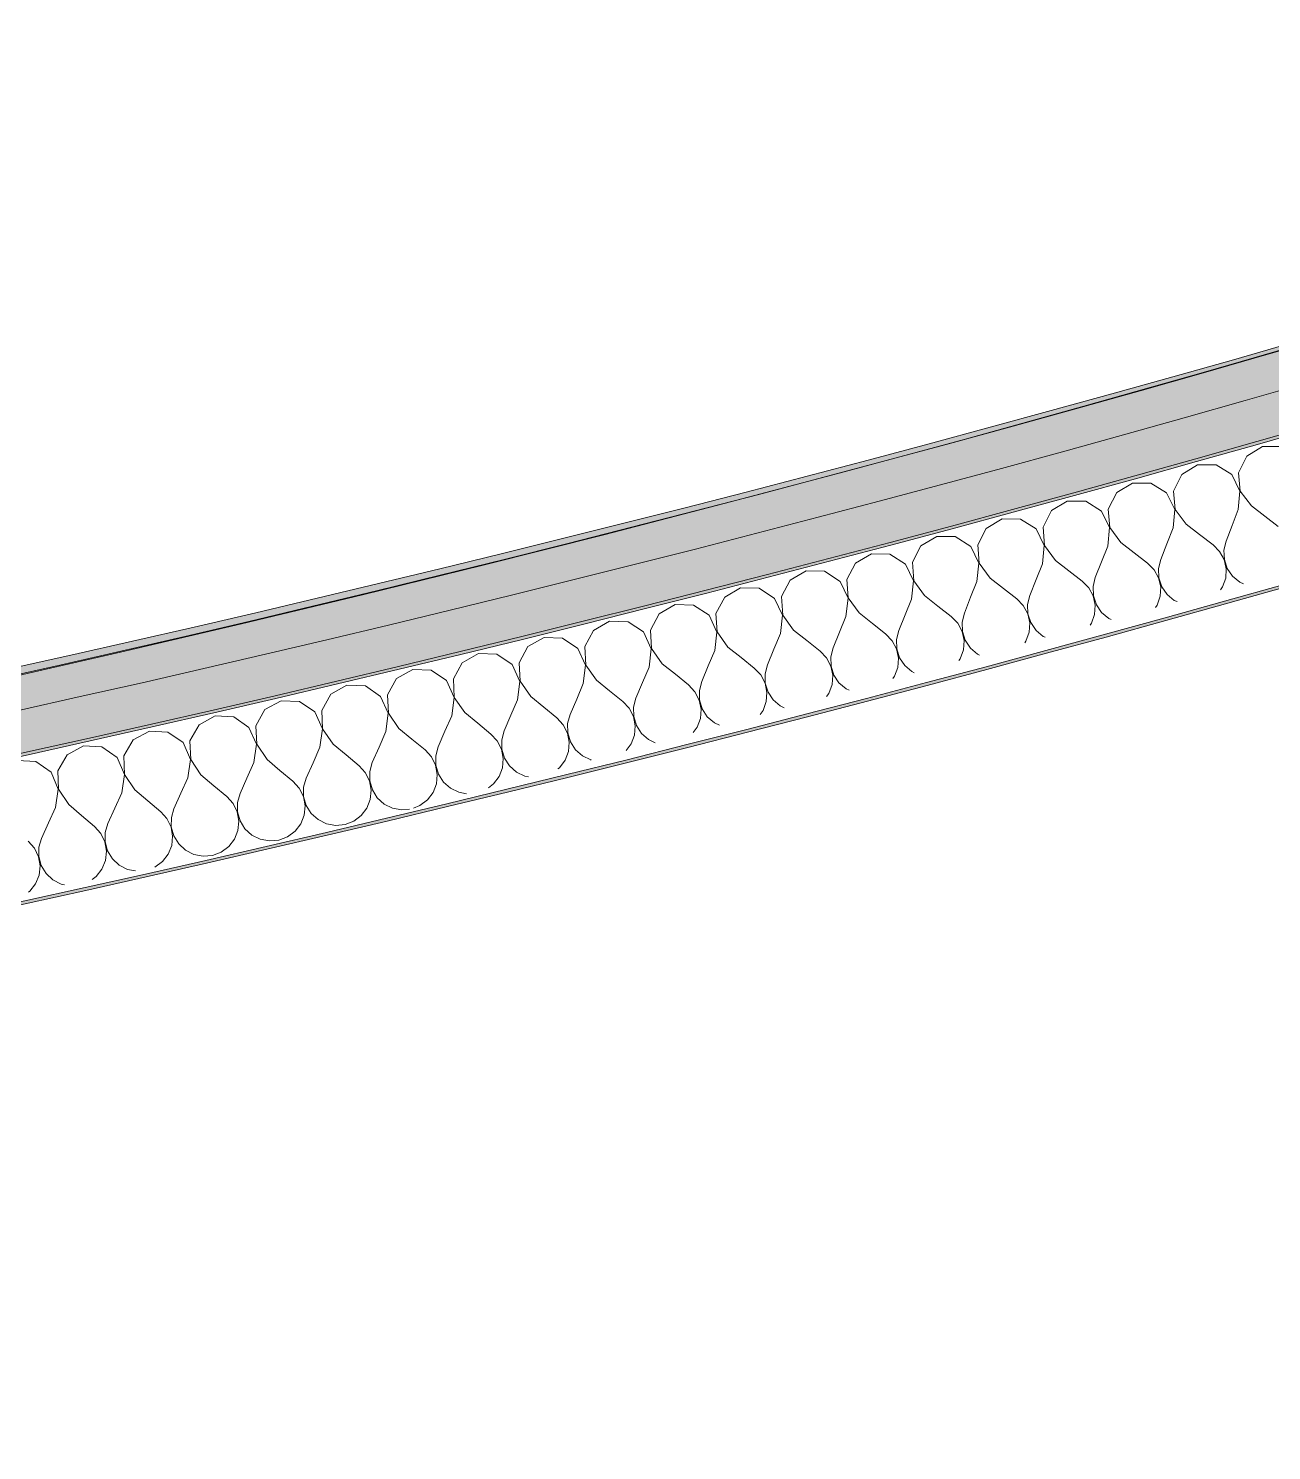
# Model space of a CAD drawing. Header units: millimetres. Extents: x -99530 to 90294, y -97212 to 56397.
# Drawn here: x -25315 to -24878, y -50939 to -50438 of the extents above; entities that cross this region are included whole.
import ezdxf
from ezdxf.enums import TextEntityAlignment as Align

# ---------------------------------------------------------------- set-up
doc = ezdxf.new("R2010")
doc.units = ezdxf.units.MM
doc.header["$MEASUREMENT"] = 0
for name, color, linetype in [('New_A-05-M_Gross_Int_Circulation', 7, 'Continuous'), ('New_A-20-M_Floor_Slab', 7, 'Continuous'), ('New_A-25-M_Wall_Int', 7, 'Continuous')]:
    doc.layers.add(name, color=color, linetype=linetype)
for name, color, linetype, lineweight, true_color in [('New_A-05-M_Gross_Int_Circulation_Pen_No__74', 7, 'Continuous', 20, 0x606060), ('New_A-25-M_Wall_Int_Pen_No__107', 7, 'Continuous', 15, 0xa6a6a6), ('New_A-25-M_Wall_Int_Pen_No__81', 7, 'Continuous', 20, 0x6a6a6a)]:
    doc.layers.add(name, color=color, linetype=linetype, lineweight=lineweight, true_color=true_color)
for name, color, linetype, lineweight in [('New_A-20-M_Floor_Slab_Pen_No__89', 8, 'Continuous', 20), ('New_A-25-M_Wall_Int_Pen_No__1', 7, 'Continuous', 13), ('New_A-25-M_Wall_Int_Pen_No__150', 7, 'Continuous', 0), ('New_ArchiCAD Zone Stamps_Pen_No__6', 7, 'Continuous', 35)]:
    doc.layers.add(name, color=color, linetype=linetype, lineweight=lineweight)
doc.styles.add('GENERATED_STYLE_1', font='')
doc.styles.add('GENERATED_STYLE_3', font='')
doc.styles.get('GENERATED_STYLE_1').set_extended_font_data('Arial', bold=True)
doc.styles.get('GENERATED_STYLE_3').set_extended_font_data('Arial')

# ---------------------------------------------------------------- blocks, each defined once
blk = doc.blocks.new('Atrium South_INB 0152_4_1', base_point=(-20962.32, -37996.44))
at = {"layer": 'New_A-05-M_Gross_Int_Circulation_Pen_No__74', "linetype": 'Continuous'}
blk.add_arc((-26966.17, -43337.6), 7510.69, 249.05693, 336.178181, dxfattribs=at)
at = {"layer": 'New_ArchiCAD Zone Stamps_Pen_No__6'}
for tag, height, style, p in [('ROOM_NAME', 250, 'GENERATED_STYLE_1', (-21498.1, -36566.35)), ('zoneNameLine2', 250, 'GENERATED_STYLE_1', (-21686.54, -36998.48)), ('ROOM_NUMBER', 200, 'GENERATED_STYLE_3', (-21874.97, -37419.19)), ('measuredAreaCode', 200, 'GENERATED_STYLE_3', (-22031.99, -37779.3)), ('DUMMY_649', 200, 'GENERATED_STYLE_3', (-21724.59, -37913.34)), ('DUMMY_650', 200, 'GENERATED_STYLE_3', (-21095.42, -38187.69)), ('DUMMY_651', 133.33, 'GENERATED_STYLE_3', (-20816.13, -38294.24))]:
    blk.add_attdef(tag, text='', height=height, rotation=336.4404, dxfattribs=dict(at, style=style)).set_placement(p, align=Align.TOP_LEFT)
blk = doc.blocks.new('Slab_56_1', base_point=(-44734.13, -52924.74))
at = {"layer": 'New_A-20-M_Floor_Slab_Pen_No__89', "linetype": 'Continuous', "flags": 128}
blk.add_lwpolyline([(-44734.13, -52924.74), (-44734.3, -52924.72, -0.179811), (-34721.45, -33027.69), (-34721.92, -33027.18), (-25959.6, -24873.2), (-20981.62, -27043.85), (-17009.56, -17934.66), (-17703.34, -17189.12), (-11222.85, -11158.55), (-10852.64, -11556.37), (-2918.66, -4173.23), (921.42, -599.75), (3259.49, -1619.27), (2636.44, -2195.91), (2144.41, -3324.28), (-4596.33, -18782.94), (-10337.07, -31948.28), (-13252.03, -30677.22), (-20095.26, -46371.16, -0.415568), (-30017.22, -50195.91), (-38341.96, -69287.69, -0.234037), (-41521.39, -64901.11, -0.022084), (-42146.95, -60901.38), (-44895.69, -59706.59, -0.043731)], format="xyb", close=True, dxfattribs=at)
blk = doc.blocks.new('*X597')
at = {"layer": 'New_A-25-M_Wall_Int_Pen_No__150', "linetype": 'Continuous'}
for p, q in [((-24886.44, -50588.79), (-24889.35, -50594.61)), ((-24880.91, -50585.37), (-24886.44, -50588.79)), ((-24874.4, -50585.37), (-24880.91, -50585.37)), ((-24903.81, -50591.85), (-24909.35, -50595.25)), ((-24897.3, -50591.87), (-24903.81, -50591.85)), ((-24891.77, -50595.29), (-24897.3, -50591.87)), ((-24889.35, -50594.61), (-24888.78, -50601.09)), ((-24926.73, -50598.26), (-24932.28, -50601.64)), ((-24920.22, -50598.29), (-24926.73, -50598.26)), ((-24914.7, -50601.74), (-24920.22, -50598.29)), ((-24909.35, -50595.25), (-24912.28, -50601.06)), ((-24888.87, -50601.12), (-24891.77, -50595.29)), ((-24949.67, -50604.59), (-24955.23, -50607.96)), ((-24943.16, -50604.65), (-24949.67, -50604.59)), ((-24937.65, -50608.11), (-24943.16, -50604.65)), ((-24932.28, -50601.64), (-24935.23, -50607.44)), ((-24911.82, -50607.57), (-24914.7, -50601.74)), ((-24912.28, -50601.06), (-24911.73, -50607.54)), ((-24889.47, -50607.6), (-24888.87, -50601.12)), ((-24888.78, -50601.09), (-24884.87, -50606.3)), ((-24955.23, -50607.96), (-24958.2, -50613.75)), ((-24934.79, -50613.95), (-24937.65, -50608.11)), ((-24935.23, -50607.44), (-24934.69, -50613.92)), ((-24912.43, -50614.05), (-24911.82, -50607.57)), ((-24911.73, -50607.54), (-24907.84, -50612.76)), ((-24889.47, -50607.6), (-24891.62, -50613.15)), ((-24884.87, -50606.3), (-24880.13, -50609.9)), ((-24978.2, -50614.2), (-24981.19, -50619.98)), ((-24972.63, -50610.85), (-24978.2, -50614.2)), ((-24966.12, -50610.93), (-24972.63, -50610.85)), ((-24960.63, -50614.41), (-24966.12, -50610.93)), ((-24957.78, -50620.26), (-24960.63, -50614.41)), ((-24958.2, -50613.75), (-24957.68, -50620.23)), ((-24935.42, -50620.43), (-24934.79, -50613.95)), ((-24934.69, -50613.92), (-24930.83, -50619.16)), ((-24912.43, -50614.05), (-24914.6, -50619.6)), ((-24907.84, -50612.76), (-24903.11, -50616.38)), ((-24891.62, -50613.15), (-24893.77, -50618.71)), ((-24880.13, -50609.9), (-24875.38, -50613.51)), ((-24995.61, -50617.04), (-25001.19, -50620.37)), ((-24989.1, -50617.13), (-24995.61, -50617.04)), ((-24983.62, -50620.63), (-24989.1, -50617.13)), ((-24930.83, -50619.16), (-24926.11, -50622.79)), ((-24914.6, -50619.6), (-24916.78, -50625.15)), ((-24903.11, -50616.38), (-24898.37, -50620)), ((-24893.77, -50618.71), (-24894.53, -50621.91)), ((-25018.6, -50623.15), (-25024.2, -50626.46)), ((-25012.1, -50623.27), (-25018.6, -50623.15)), ((-25006.63, -50626.78), (-25012.1, -50623.27)), ((-25001.19, -50620.37), (-25004.2, -50626.14)), ((-24980.79, -50626.49), (-24983.62, -50620.63)), ((-24981.19, -50619.98), (-24980.69, -50626.47)), ((-24958.43, -50626.73), (-24957.78, -50620.26)), ((-24957.68, -50620.23), (-24953.83, -50625.48)), ((-24935.42, -50620.43), (-24937.61, -50625.97)), ((-24926.11, -50622.79), (-24921.38, -50626.42)), ((-24896.06, -50622.34), (-24898.37, -50620)), ((-24894.48, -50625.22), (-24896.06, -50622.34)), ((-24894.53, -50621.91), (-24894.38, -50625.19)), ((-25041.62, -50629.19), (-25047.23, -50632.49)), ((-25035.12, -50629.33), (-25041.62, -50629.19)), ((-25029.66, -50632.86), (-25035.12, -50629.33)), ((-25024.2, -50626.46), (-25027.22, -50632.23)), ((-25003.82, -50632.65), (-25006.63, -50626.78)), ((-25004.2, -50626.14), (-25003.72, -50632.63)), ((-24981.46, -50632.96), (-24980.79, -50626.49)), ((-24980.69, -50626.47), (-24976.86, -50631.72)), ((-24958.43, -50626.73), (-24960.64, -50632.27)), ((-24953.83, -50625.48), (-24949.12, -50629.13)), ((-24949.12, -50629.13), (-24944.41, -50632.77)), ((-24937.61, -50625.97), (-24939.8, -50631.51)), ((-24919.08, -50628.77), (-24921.38, -50626.42)), ((-24917.5, -50631.65), (-24919.08, -50628.77)), ((-24916.78, -50625.15), (-24917.54, -50628.34)), ((-24917.54, -50628.34), (-24917.41, -50631.62)), ((-24893.74, -50628.42), (-24894.48, -50625.22)), ((-24894.38, -50625.19), (-24893.34, -50628.3)), ((-24893.91, -50631.7), (-24893.74, -50628.42)), ((-24893.34, -50628.3), (-24891.48, -50631.01)), ((-25047.23, -50632.49), (-25050.27, -50638.24)), ((-25026.86, -50638.74), (-25029.66, -50632.86)), ((-25027.22, -50632.23), (-25026.77, -50638.72)), ((-25004.51, -50639.12), (-25003.82, -50632.65)), ((-25003.72, -50632.63), (-24999.9, -50637.9)), ((-24981.46, -50632.96), (-24983.69, -50638.49)), ((-24976.86, -50631.72), (-24972.16, -50635.39)), ((-24960.64, -50632.27), (-24962.85, -50637.8)), ((-24942.11, -50635.12), (-24944.41, -50632.77)), ((-24939.8, -50631.51), (-24940.58, -50634.7)), ((-24940.58, -50634.7), (-24940.45, -50637.99)), ((-24916.78, -50634.85), (-24917.5, -50631.65)), ((-24917.41, -50631.62), (-24916.38, -50634.74)), ((-24916.96, -50638.13), (-24916.78, -50634.85)), ((-24916.38, -50634.74), (-24914.53, -50637.46)), ((-24895.73, -50635.89), (-24894.98, -50634.81)), ((-24894.98, -50634.81), (-24893.91, -50631.7)), ((-24891.48, -50631.01), (-24888.95, -50633.11)), ((-24888.95, -50633.11), (-24887.62, -50633.7)), ((-25070.28, -50638.44), (-25073.34, -50644.18)), ((-25064.66, -50635.16), (-25070.28, -50638.44)), ((-25058.16, -50635.32), (-25064.66, -50635.16)), ((-25052.71, -50638.87), (-25058.16, -50635.32)), ((-25049.93, -50644.76), (-25052.71, -50638.87)), ((-25050.27, -50638.24), (-25049.84, -50644.73)), ((-25027.58, -50645.21), (-25026.86, -50638.74)), ((-25026.77, -50638.72), (-25022.97, -50644)), ((-25004.51, -50639.12), (-25006.75, -50644.64)), ((-24999.9, -50637.9), (-24995.22, -50641.58)), ((-24983.69, -50638.49), (-24985.91, -50644.02)), ((-24972.16, -50635.39), (-24967.46, -50639.05)), ((-24965.17, -50641.41), (-24967.46, -50639.05)), ((-24962.85, -50637.8), (-24963.64, -50640.99)), ((-24940.55, -50638.01), (-24942.11, -50635.12)), ((-24939.83, -50641.22), (-24940.55, -50638.01)), ((-24940.45, -50637.99), (-24939.43, -50641.11)), ((-24918.04, -50641.24), (-24916.96, -50638.13)), ((-24914.53, -50637.46), (-24912, -50639.57)), ((-24912, -50639.57), (-24910.99, -50640.01)), ((-25093.34, -50644.32), (-25096.42, -50650.05)), ((-25087.72, -50641.05), (-25093.34, -50644.32)), ((-25081.21, -50641.23), (-25087.72, -50641.05)), ((-25075.77, -50644.8), (-25081.21, -50641.23)), ((-25073.02, -50650.7), (-25075.77, -50644.8)), ((-25073.34, -50644.18), (-25072.92, -50650.67)), ((-25050.67, -50651.22), (-25049.93, -50644.76)), ((-25049.84, -50644.73), (-25046.05, -50650.02)), ((-25022.97, -50644), (-25018.29, -50647.69)), ((-25006.75, -50644.64), (-25009, -50650.16)), ((-24995.22, -50641.58), (-24990.53, -50645.25)), ((-24985.91, -50644.02), (-24986.71, -50647.21)), ((-24963.61, -50644.3), (-24965.17, -50641.41)), ((-24963.64, -50640.99), (-24963.52, -50644.28)), ((-24962.91, -50647.51), (-24963.61, -50644.3)), ((-24963.52, -50644.28), (-24962.51, -50647.4)), ((-24941.11, -50647.6), (-24940.03, -50644.5)), ((-24940.03, -50644.5), (-24939.83, -50641.22)), ((-24939.43, -50641.11), (-24937.59, -50643.83)), ((-24937.59, -50643.83), (-24935.07, -50645.95)), ((-24918.62, -50642.08), (-24918.04, -50641.24)), ((-25110.79, -50646.88), (-25116.43, -50650.12)), ((-25104.29, -50647.08), (-25110.79, -50646.88)), ((-25098.86, -50650.66), (-25104.29, -50647.08)), ((-25027.58, -50645.21), (-25029.84, -50650.72)), ((-25018.29, -50647.69), (-25013.62, -50651.38)), ((-24988.25, -50647.62), (-24990.53, -50645.25)), ((-24986.7, -50650.52), (-24988.25, -50647.62)), ((-24986.71, -50647.21), (-24986.6, -50650.49)), ((-24963.11, -50650.79), (-24962.91, -50647.51)), ((-24962.51, -50647.4), (-24960.67, -50650.13)), ((-24941.6, -50648.29), (-24941.11, -50647.6)), ((-24935.07, -50645.95), (-24934.27, -50646.31)), ((-25133.88, -50652.62), (-25139.53, -50655.85)), ((-25127.38, -50652.85), (-25133.88, -50652.62)), ((-25121.96, -50656.45), (-25127.38, -50652.85)), ((-25116.43, -50650.12), (-25119.52, -50655.84)), ((-25096.12, -50656.57), (-25098.86, -50650.66)), ((-25096.42, -50650.05), (-25096.03, -50656.54)), ((-25073.78, -50657.16), (-25073.02, -50650.7)), ((-25072.92, -50650.67), (-25069.16, -50655.98)), ((-25050.67, -50651.22), (-25052.95, -50656.73)), ((-25046.05, -50650.02), (-25041.39, -50653.73)), ((-25041.39, -50653.73), (-25036.72, -50657.44)), ((-25029.84, -50650.72), (-25032.1, -50656.23)), ((-25011.34, -50653.76), (-25013.62, -50651.38)), ((-25009.8, -50656.66), (-25011.34, -50653.76)), ((-25009, -50650.16), (-25009.8, -50653.35)), ((-25009.8, -50653.35), (-25009.71, -50656.63)), ((-24986, -50653.73), (-24986.7, -50650.52)), ((-24986.6, -50650.49), (-24985.6, -50653.62)), ((-24986.22, -50657.01), (-24986, -50653.73)), ((-24985.6, -50653.62), (-24983.78, -50656.35)), ((-24964.66, -50654.52), (-24964.21, -50653.89)), ((-24964.21, -50653.89), (-24963.11, -50650.79)), ((-24960.67, -50650.13), (-24958.16, -50652.25)), ((-24958.16, -50652.25), (-24957.45, -50652.57)), ((-25156.99, -50658.3), (-25162.65, -50661.51)), ((-25150.49, -50658.54), (-25156.99, -50658.3)), ((-25145.09, -50662.16), (-25150.49, -50658.54)), ((-25139.53, -50655.85), (-25142.65, -50661.56)), ((-25119.25, -50662.36), (-25121.96, -50656.45)), ((-25119.52, -50655.84), (-25119.15, -50662.34)), ((-25096.9, -50663.03), (-25096.12, -50656.57)), ((-25096.03, -50656.54), (-25092.28, -50661.86)), ((-25073.78, -50657.16), (-25076.07, -50662.66)), ((-25069.16, -50655.98), (-25064.51, -50659.7)), ((-25064.51, -50659.7), (-25059.85, -50663.42)), ((-25052.95, -50656.73), (-25055.22, -50662.23)), ((-25034.46, -50659.82), (-25036.72, -50657.44)), ((-25032.93, -50662.73), (-25034.46, -50659.82)), ((-25032.1, -50656.23), (-25032.92, -50659.42)), ((-25032.92, -50659.42), (-25032.83, -50662.7)), ((-25009.12, -50659.87), (-25009.8, -50656.66)), ((-25009.71, -50656.63), (-25008.72, -50659.76)), ((-25009.34, -50663.15), (-25009.12, -50659.87)), ((-25008.72, -50659.76), (-25006.9, -50662.5)), ((-24987.33, -50660.1), (-24986.22, -50657.01)), ((-24983.78, -50656.35), (-24981.27, -50658.48)), ((-24981.27, -50658.48), (-24980.55, -50658.81)), ((-25180.12, -50663.9), (-25185.79, -50667.09)), ((-25173.62, -50664.16), (-25180.12, -50663.9)), ((-25168.23, -50667.8), (-25173.62, -50664.16)), ((-25162.65, -50661.51), (-25165.79, -50667.21)), ((-25142.39, -50668.08), (-25145.09, -50662.16)), ((-25142.65, -50661.56), (-25142.3, -50668.06)), ((-25120.05, -50668.82), (-25119.25, -50662.36)), ((-25119.15, -50662.34), (-25115.42, -50667.67)), ((-25096.9, -50663.03), (-25099.21, -50668.52)), ((-25092.28, -50661.86), (-25087.64, -50665.6)), ((-25076.07, -50662.66), (-25078.37, -50668.16)), ((-25057.59, -50665.81), (-25059.85, -50663.42)), ((-25055.22, -50662.23), (-25056.05, -50665.41)), ((-25032.25, -50665.94), (-25032.93, -50662.73)), ((-25032.83, -50662.7), (-25031.85, -50665.84)), ((-25010.46, -50666.24), (-25009.34, -50663.15)), ((-25006.9, -50662.5), (-25004.4, -50664.64)), ((-25004.4, -50664.64), (-25003.55, -50665.03)), ((-24987.81, -50660.78), (-24987.33, -50660.1)), ((-25203.27, -50669.43), (-25208.95, -50672.6)), ((-25196.77, -50669.71), (-25203.27, -50669.43)), ((-25191.39, -50673.37), (-25196.77, -50669.71)), ((-25185.79, -50667.09), (-25188.94, -50672.78)), ((-25165.55, -50673.73), (-25168.23, -50667.8)), ((-25165.79, -50667.21), (-25165.46, -50673.71)), ((-25143.21, -50674.54), (-25142.39, -50668.08)), ((-25142.3, -50668.06), (-25138.58, -50673.4)), ((-25120.05, -50668.82), (-25122.38, -50674.3)), ((-25115.42, -50667.67), (-25110.79, -50671.42)), ((-25099.21, -50668.52), (-25101.53, -50674.01)), ((-25087.64, -50665.6), (-25083, -50669.33)), ((-25080.74, -50671.73), (-25083, -50669.33)), ((-25078.37, -50668.16), (-25079.2, -50671.34)), ((-25056.07, -50668.72), (-25057.59, -50665.81)), ((-25055.41, -50671.94), (-25056.07, -50668.72)), ((-25056.05, -50665.41), (-25055.98, -50668.7)), ((-25055.98, -50668.7), (-25055, -50671.84)), ((-25033.62, -50672.31), (-25032.49, -50669.22)), ((-25032.49, -50669.22), (-25032.25, -50665.94)), ((-25031.85, -50665.84), (-25030.05, -50668.58)), ((-25030.05, -50668.58), (-25027.55, -50670.73)), ((-25011.05, -50667.06), (-25010.46, -50666.24)), ((-25226.43, -50674.88), (-25232.12, -50678.04)), ((-25219.94, -50675.19), (-25226.43, -50674.88)), ((-25208.95, -50672.6), (-25212.12, -50678.28)), ((-25188.73, -50679.3), (-25191.39, -50673.37)), ((-25188.94, -50672.78), (-25188.63, -50679.28)), ((-25166.39, -50680.18), (-25165.55, -50673.73)), ((-25165.46, -50673.71), (-25161.75, -50679.06)), ((-25143.21, -50674.54), (-25145.56, -50680.01)), ((-25138.58, -50673.4), (-25133.96, -50677.17)), ((-25122.38, -50674.3), (-25124.71, -50679.79)), ((-25110.79, -50671.42), (-25106.16, -50675.17)), ((-25101.53, -50674.01), (-25102.38, -50677.19)), ((-25079.23, -50674.64), (-25080.74, -50671.73)), ((-25078.58, -50677.86), (-25079.23, -50674.64)), ((-25079.2, -50671.34), (-25079.14, -50674.62)), ((-25079.14, -50674.62), (-25078.18, -50677.76)), ((-25055.65, -50675.22), (-25055.41, -50671.94)), ((-25055, -50671.84), (-25053.21, -50674.59)), ((-25053.21, -50674.59), (-25050.72, -50676.74)), ((-25034.38, -50673.36), (-25033.62, -50672.31)), ((-25027.55, -50670.73), (-25026.48, -50671.23)), ((-25232.12, -50678.04), (-25235.31, -50683.71)), ((-25214.57, -50678.86), (-25219.94, -50675.19)), ((-25211.92, -50684.81), (-25214.57, -50678.86)), ((-25212.12, -50678.28), (-25211.83, -50684.78)), ((-25189.59, -50685.76), (-25188.73, -50679.3)), ((-25188.63, -50679.28), (-25184.95, -50684.65)), ((-25161.75, -50679.06), (-25157.15, -50682.84)), ((-25133.96, -50677.17), (-25129.34, -50680.93)), ((-25124.71, -50679.79), (-25125.56, -50682.96)), ((-25103.92, -50677.57), (-25106.16, -50675.17)), ((-25102.41, -50680.49), (-25103.92, -50677.57)), ((-25102.38, -50677.19), (-25102.32, -50680.47)), ((-25078.84, -50681.14), (-25078.58, -50677.86)), ((-25078.18, -50677.76), (-25076.39, -50680.52)), ((-25057.81, -50679.7), (-25056.79, -50678.3)), ((-25056.79, -50678.3), (-25055.65, -50675.22)), ((-25050.72, -50676.74), (-25049.31, -50677.4)), ((-25255.31, -50683.4), (-25258.52, -50689.06)), ((-25249.62, -50680.27), (-25255.31, -50683.4)), ((-25243.12, -50680.59), (-25249.62, -50680.27)), ((-25237.76, -50684.28), (-25243.12, -50680.59)), ((-25235.14, -50690.23), (-25237.76, -50684.28)), ((-25235.31, -50683.71), (-25235.04, -50690.21)), ((-25212.81, -50691.25), (-25211.92, -50684.81)), ((-25211.83, -50684.78), (-25208.16, -50690.16)), ((-25184.95, -50684.65), (-25180.36, -50688.44)), ((-25166.39, -50680.18), (-25168.75, -50685.65)), ((-25157.15, -50682.84), (-25152.55, -50686.62)), ((-25145.56, -50680.01), (-25147.9, -50685.49)), ((-25127.11, -50683.34), (-25129.34, -50680.93)), ((-25125.61, -50686.27), (-25127.11, -50683.34)), ((-25125.56, -50682.96), (-25125.52, -50686.25)), ((-25101.77, -50683.71), (-25102.41, -50680.49)), ((-25102.32, -50680.47), (-25101.37, -50683.61)), ((-25102.04, -50686.99), (-25101.77, -50683.71)), ((-25101.37, -50683.61), (-25099.59, -50686.38)), ((-25081.33, -50686.05), (-25079.98, -50684.22)), ((-25079.98, -50684.22), (-25078.84, -50681.14)), ((-25076.39, -50680.52), (-25073.91, -50682.68)), ((-25073.91, -50682.68), (-25072.06, -50683.55)), ((-25278.52, -50688.69), (-25281.75, -50694.34)), ((-25272.81, -50685.57), (-25278.52, -50688.69)), ((-25266.32, -50685.92), (-25272.81, -50685.57)), ((-25260.97, -50689.62), (-25266.32, -50685.92)), ((-25258.37, -50695.59), (-25260.97, -50689.62)), ((-25258.52, -50689.06), (-25258.27, -50695.57)), ((-25189.59, -50685.76), (-25191.97, -50691.22)), ((-25180.36, -50688.44), (-25175.76, -50692.24)), ((-25168.75, -50685.65), (-25171.12, -50691.12)), ((-25150.32, -50689.04), (-25152.55, -50686.62)), ((-25148.83, -50691.97), (-25150.32, -50689.04)), ((-25147.9, -50685.49), (-25148.77, -50688.66)), ((-25148.77, -50688.66), (-25148.74, -50691.95)), ((-25124.98, -50689.49), (-25125.61, -50686.27)), ((-25125.52, -50686.25), (-25124.58, -50689.39)), ((-25125.26, -50692.77), (-25124.98, -50689.49)), ((-25124.58, -50689.39), (-25122.81, -50692.16)), ((-25103.2, -50690.07), (-25102.04, -50686.99)), ((-25099.59, -50686.38), (-25097.12, -50688.55)), ((-25097.12, -50688.55), (-25094.73, -50689.68)), ((-25301.75, -50693.91), (-25304.99, -50699.55)), ((-25296.03, -50690.81), (-25301.75, -50693.91)), ((-25289.54, -50691.17), (-25296.03, -50690.81)), ((-25284.2, -50694.9), (-25289.54, -50691.17)), ((-25281.61, -50700.87), (-25284.2, -50694.9)), ((-25281.75, -50694.34), (-25281.52, -50700.85)), ((-25236.04, -50696.68), (-25235.14, -50690.23)), ((-25235.04, -50690.21), (-25231.39, -50695.6)), ((-25212.81, -50691.25), (-25215.2, -50696.71)), ((-25208.16, -50690.16), (-25203.58, -50693.97)), ((-25203.58, -50693.97), (-25199, -50697.78)), ((-25191.97, -50691.22), (-25194.35, -50696.68)), ((-25173.54, -50694.66), (-25175.76, -50692.24)), ((-25172.07, -50697.6), (-25173.54, -50694.66)), ((-25171.12, -50691.12), (-25172, -50694.29)), ((-25172, -50694.29), (-25171.97, -50697.57)), ((-25148.21, -50695.19), (-25148.83, -50691.97)), ((-25148.74, -50691.95), (-25147.81, -50695.1)), ((-25126.43, -50695.84), (-25125.26, -50692.77)), ((-25122.81, -50692.16), (-25120.34, -50694.34)), ((-25120.34, -50694.34), (-25117.37, -50695.76)), ((-25104.95, -50692.44), (-25103.2, -50690.07)), ((-25312.77, -50696.35), (-25319.26, -50695.97)), ((-25307.44, -50700.09), (-25312.77, -50696.35)), ((-25304.99, -50699.55), (-25304.78, -50706.05)), ((-25259.29, -50702.03), (-25258.37, -50695.59)), ((-25258.27, -50695.57), (-25254.64, -50700.96)), ((-25236.04, -50696.68), (-25238.45, -50702.12)), ((-25231.39, -50695.6), (-25226.83, -50699.43)), ((-25226.83, -50699.43), (-25222.26, -50703.25)), ((-25215.2, -50696.71), (-25217.6, -50702.16)), ((-25196.79, -50700.21), (-25199, -50697.78)), ((-25194.35, -50696.68), (-25195.24, -50699.84)), ((-25195.24, -50699.84), (-25195.23, -50703.13)), ((-25171.46, -50700.82), (-25172.07, -50697.6)), ((-25171.97, -50697.57), (-25171.05, -50700.73)), ((-25149.67, -50701.54), (-25148.5, -50698.47)), ((-25148.5, -50698.47), (-25148.21, -50695.19)), ((-25147.81, -50695.1), (-25146.04, -50697.87)), ((-25146.04, -50697.87), (-25143.59, -50700.06)), ((-25128.97, -50698.93), (-25128.39, -50698.49)), ((-25128.39, -50698.49), (-25126.43, -50695.84)), ((-25117.37, -50695.76), (-25117.29, -50695.77)), ((-25304.88, -50706.07), (-25307.44, -50700.09)), ((-25282.56, -50707.31), (-25281.61, -50700.87)), ((-25281.52, -50700.85), (-25277.9, -50706.26)), ((-25259.29, -50702.03), (-25261.72, -50707.47)), ((-25254.64, -50700.96), (-25250.08, -50704.81)), ((-25250.08, -50704.81), (-25245.53, -50708.64)), ((-25238.45, -50702.12), (-25240.87, -50707.57)), ((-25220.05, -50705.69), (-25222.26, -50703.25)), ((-25217.6, -50702.16), (-25218.5, -50705.32)), ((-25195.32, -50703.15), (-25196.79, -50700.21)), ((-25194.72, -50706.38), (-25195.32, -50703.15)), ((-25195.23, -50703.13), (-25194.32, -50706.28)), ((-25172.94, -50707.17), (-25171.75, -50704.1)), ((-25171.75, -50704.1), (-25171.46, -50700.82)), ((-25171.05, -50700.73), (-25169.3, -50703.51)), ((-25169.3, -50703.51), (-25166.85, -50705.7)), ((-25153.44, -50705.54), (-25151.65, -50704.18)), ((-25151.65, -50704.18), (-25149.67, -50701.54)), ((-25143.59, -50700.06), (-25140.62, -50701.49)), ((-25140.62, -50701.49), (-25139.29, -50701.72)), ((-25305.84, -50712.51), (-25304.88, -50706.07)), ((-25304.78, -50706.05), (-25301.18, -50711.47)), ((-25282.56, -50707.31), (-25285.01, -50712.74)), ((-25277.9, -50706.26), (-25273.36, -50710.11)), ((-25261.72, -50707.47), (-25264.16, -50712.91)), ((-25243.33, -50711.09), (-25245.53, -50708.64)), ((-25240.87, -50707.57), (-25241.78, -50710.73)), ((-25218.59, -50708.63), (-25220.05, -50705.69)), ((-25218, -50711.86), (-25218.59, -50708.63)), ((-25218.5, -50705.32), (-25218.5, -50708.61)), ((-25218.5, -50708.61), (-25217.6, -50711.77)), ((-25196.22, -50712.72), (-25195.03, -50709.65)), ((-25195.03, -50709.65), (-25194.72, -50706.38)), ((-25194.32, -50706.28), (-25192.57, -50709.07)), ((-25192.57, -50709.07), (-25190.13, -50711.27)), ((-25177.56, -50711.79), (-25174.92, -50709.8)), ((-25174.92, -50709.8), (-25172.94, -50707.17)), ((-25166.85, -50705.7), (-25163.88, -50707.14)), ((-25163.88, -50707.14), (-25161.15, -50707.63)), ((-25305.84, -50712.51), (-25308.31, -50717.93)), ((-25301.18, -50711.47), (-25296.65, -50715.34)), ((-25285.01, -50712.74), (-25287.46, -50718.17)), ((-25273.36, -50710.11), (-25268.82, -50713.96)), ((-25266.62, -50716.41), (-25268.82, -50713.96)), ((-25264.16, -50712.91), (-25265.07, -50716.06)), ((-25241.88, -50714.04), (-25243.33, -50711.09)), ((-25241.3, -50717.27), (-25241.88, -50714.04)), ((-25241.78, -50710.73), (-25241.79, -50714.02)), ((-25241.79, -50714.02), (-25240.9, -50717.18)), ((-25218.32, -50715.13), (-25218, -50711.86)), ((-25217.6, -50711.77), (-25215.86, -50714.56)), ((-25215.86, -50714.56), (-25213.42, -50716.77)), ((-25198.22, -50715.34), (-25196.22, -50712.72)), ((-25190.13, -50711.27), (-25187.17, -50712.72)), ((-25187.17, -50712.72), (-25183.92, -50713.31)), ((-25183.92, -50713.31), (-25181.19, -50713.05)), ((-25179.82, -50712.68), (-25177.56, -50711.79)), ((-25308.31, -50717.93), (-25310.78, -50723.35)), ((-25296.65, -50715.34), (-25292.12, -50719.21)), ((-25289.94, -50721.67), (-25292.12, -50719.21)), ((-25287.46, -50718.17), (-25288.39, -50721.32)), ((-25265.19, -50719.37), (-25266.62, -50716.41)), ((-25264.62, -50722.6), (-25265.19, -50719.37)), ((-25265.07, -50716.06), (-25265.09, -50719.35)), ((-25265.09, -50719.35), (-25264.21, -50722.51)), ((-25241.63, -50720.54), (-25241.3, -50717.27)), ((-25240.9, -50717.18), (-25239.17, -50719.97)), ((-25239.17, -50719.97), (-25236.74, -50722.19)), ((-25221.53, -50720.81), (-25219.53, -50718.19)), ((-25219.53, -50718.19), (-25218.32, -50715.13)), ((-25213.42, -50716.77), (-25210.47, -50718.23)), ((-25210.47, -50718.23), (-25207.22, -50718.83)), ((-25207.22, -50718.83), (-25203.93, -50718.52)), ((-25203.93, -50718.52), (-25200.85, -50717.33)), ((-25200.85, -50717.33), (-25198.22, -50715.34)), ((-25313.27, -50726.85), (-25315.44, -50724.38)), ((-25310.78, -50723.35), (-25311.71, -50726.51)), ((-25288.51, -50724.63), (-25289.94, -50721.67)), ((-25287.95, -50727.86), (-25288.51, -50724.63)), ((-25288.39, -50721.32), (-25288.42, -50724.61)), ((-25288.42, -50724.61), (-25287.54, -50727.77)), ((-25264.96, -50725.87), (-25264.62, -50722.6)), ((-25264.21, -50722.51), (-25262.49, -50725.31)), ((-25244.85, -50726.21), (-25242.84, -50723.6)), ((-25242.84, -50723.6), (-25241.63, -50720.54)), ((-25236.74, -50722.19), (-25233.79, -50723.66)), ((-25233.79, -50723.66), (-25230.54, -50724.27)), ((-25230.54, -50724.27), (-25227.25, -50723.97)), ((-25227.25, -50723.97), (-25224.17, -50722.79)), ((-25224.17, -50722.79), (-25221.53, -50720.81)), ((-25311.85, -50729.81), (-25313.27, -50726.85)), ((-25311.3, -50733.05), (-25311.85, -50729.81)), ((-25311.71, -50726.51), (-25311.75, -50729.79)), ((-25311.75, -50729.79), (-25310.89, -50732.96)), ((-25288.3, -50731.13), (-25287.95, -50727.86)), ((-25287.54, -50727.77), (-25285.83, -50730.58)), ((-25268.2, -50731.53), (-25266.18, -50728.93)), ((-25266.18, -50728.93), (-25264.96, -50725.87)), ((-25262.49, -50725.31), (-25260.07, -50727.54)), ((-25260.07, -50727.54), (-25257.12, -50729.02)), ((-25257.12, -50729.02), (-25253.88, -50729.64)), ((-25253.88, -50729.64), (-25250.59, -50729.35)), ((-25250.59, -50729.35), (-25247.5, -50728.18)), ((-25247.5, -50728.18), (-25244.85, -50726.21)), ((-25311.66, -50736.32), (-25311.3, -50733.05)), ((-25310.89, -50732.96), (-25309.19, -50735.77)), ((-25291.56, -50736.78), (-25289.53, -50734.18)), ((-25289.53, -50734.18), (-25288.3, -50731.13)), ((-25285.83, -50730.58), (-25283.42, -50732.81)), ((-25283.42, -50732.81), (-25280.48, -50734.3)), ((-25280.48, -50734.3), (-25277.72, -50734.84)), ((-25270.84, -50733.48), (-25268.2, -50731.53)), ((-25314.94, -50741.95), (-25312.9, -50739.36)), ((-25312.9, -50739.36), (-25311.66, -50736.32)), ((-25309.19, -50735.77), (-25306.78, -50738.01)), ((-25306.78, -50738.01), (-25303.85, -50739.51)), ((-25303.85, -50739.51), (-25302.66, -50739.74)), ((-25293.01, -50737.85), (-25291.56, -50736.78)), ((-25315.33, -50742.24), (-25314.94, -50741.95))]:
    blk.add_line(p, q, dxfattribs=at)
blk = doc.blocks.new('Wall_126_1', base_point=(-29918.46, -50217.22))
at = {"layer": 'New_A-25-M_Wall_Int_Pen_No__107', "linetype": 'Continuous'}
for points in [[(-27302.17, -50830.56), (-27302.91, -50845.54, 0.193849), (-22019.67, -49014.61), (-22029.52, -49003.3, -0.193849)], [(-27303.65, -50860.52, 0.193849), (-22009.82, -49025.92), (-22019.67, -49014.61, -0.193849), (-27302.91, -50845.54)]]:
    blk.add_hatch(color=256, dxfattribs=at).paths.add_polyline_path(points)
at = {"layer": 'New_A-25-M_Wall_Int_Pen_No__81', "linetype": 'Continuous', "lineweight": 0, "true_color": 0x353535}
for points in [[(-27303.7, -50861.52, 0.193849), (-22009.16, -49026.68), (-22009.82, -49025.92, -0.193849), (-27303.65, -50860.52)], [(-27233.66, -50915.69, 0.187653), (-22057.54, -49135.43), (-22058.33, -49134.78, -0.187643), (-27233.51, -50914.69)]]:
    blk.add_hatch(color=250, dxfattribs=at).paths.add_polyline_path(points)
at = {"layer": 'New_A-25-M_Wall_Int_Pen_No__1', "linetype": 'Continuous'}
for radius, start, end in [(7467.12, 267.172584, 311.055315), (7482.12, 267.172584, 311.055315), (7498.12, 267.172584, 311.055315), (7497.12, 267.172584, 311.055315), (7549.12, 267.723836, 310.236297), (7548.12, 267.724628, 310.234894)]:
    blk.add_arc((-26933.84, -43372.52), radius, start, end, dxfattribs=at)
at = {"layer": 'New_A-25-M_Wall_Int', "color": 250, "lineweight": 50, "true_color": 0x2a2a2a}
blk.add_blockref('*X597', (0, 0), dxfattribs=at)

msp = doc.modelspace()

# ---------------------------------------------------------------- block references
at = {"layer": 'New_A-05-M_Gross_Int_Circulation', "linetype": 'Continuous'}
msp.add_blockref('Atrium South_INB 0152_4_1', (-20962.32, -37996.44), dxfattribs=at)
at = {"layer": 'New_A-20-M_Floor_Slab', "color": 8, "linetype": 'Continuous', "lineweight": 20}
msp.add_blockref('Slab_56_1', (-44734.13, -52924.74), dxfattribs=at)
at = {"layer": 'New_A-25-M_Wall_Int', "color": 250, "lineweight": 50, "true_color": 0x2a2a2a}
msp.add_blockref('Wall_126_1', (-29918.46, -50217.22), dxfattribs=at)

doc.saveas('drawing.dxf')
